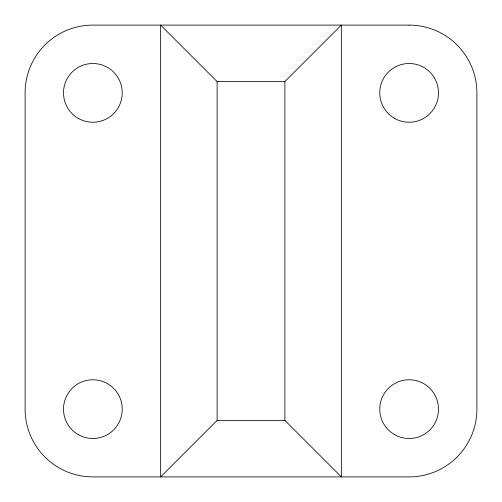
<?xml version="1.0" encoding="UTF-8"?>
<svg xmlns="http://www.w3.org/2000/svg" width="502" height="502" viewBox="0 0 502 502"><rect width="100%" height="100%" fill="white"/><g stroke="black" fill="none" stroke-linecap="round" stroke-linejoin="round"><path stroke-width="0.75" d="M284.885 81.575L341.36 25.1L341.36 476.9L284.885 420.425L284.885 81.575L217.115 81.575L160.64 25.1L160.64 476.9L217.115 420.425L217.115 81.575M217.115 420.425L284.885 420.425M409.13 25.1L92.87 25.1A67.77 67.77 0 0 0 25.1 92.87L25.1 409.13A67.77 67.77 0 0 0 92.87 476.9L409.13 476.9A67.77 67.77 0 0 0 476.9 409.13L476.9 92.87A67.77 67.77 0 0 0 409.13 25.1M394.446 118.303A29.367 29.367 0 0 0 438.497 92.87A29.367 29.367 0 0 0 394.446 67.437A29.367 29.367 0 0 0 394.446 118.303M78.186 118.303A29.367 29.367 0 0 0 122.237 92.87A29.367 29.367 0 0 0 78.186 67.437A29.367 29.367 0 0 0 78.186 118.303M78.186 434.563A29.367 29.367 0 0 0 122.237 409.13A29.367 29.367 0 0 0 78.186 383.697A29.367 29.367 0 0 0 78.186 434.563M394.446 434.563A29.367 29.367 0 0 0 438.497 409.13A29.367 29.367 0 0 0 394.446 383.697A29.367 29.367 0 0 0 394.446 434.563"/></g></svg>
